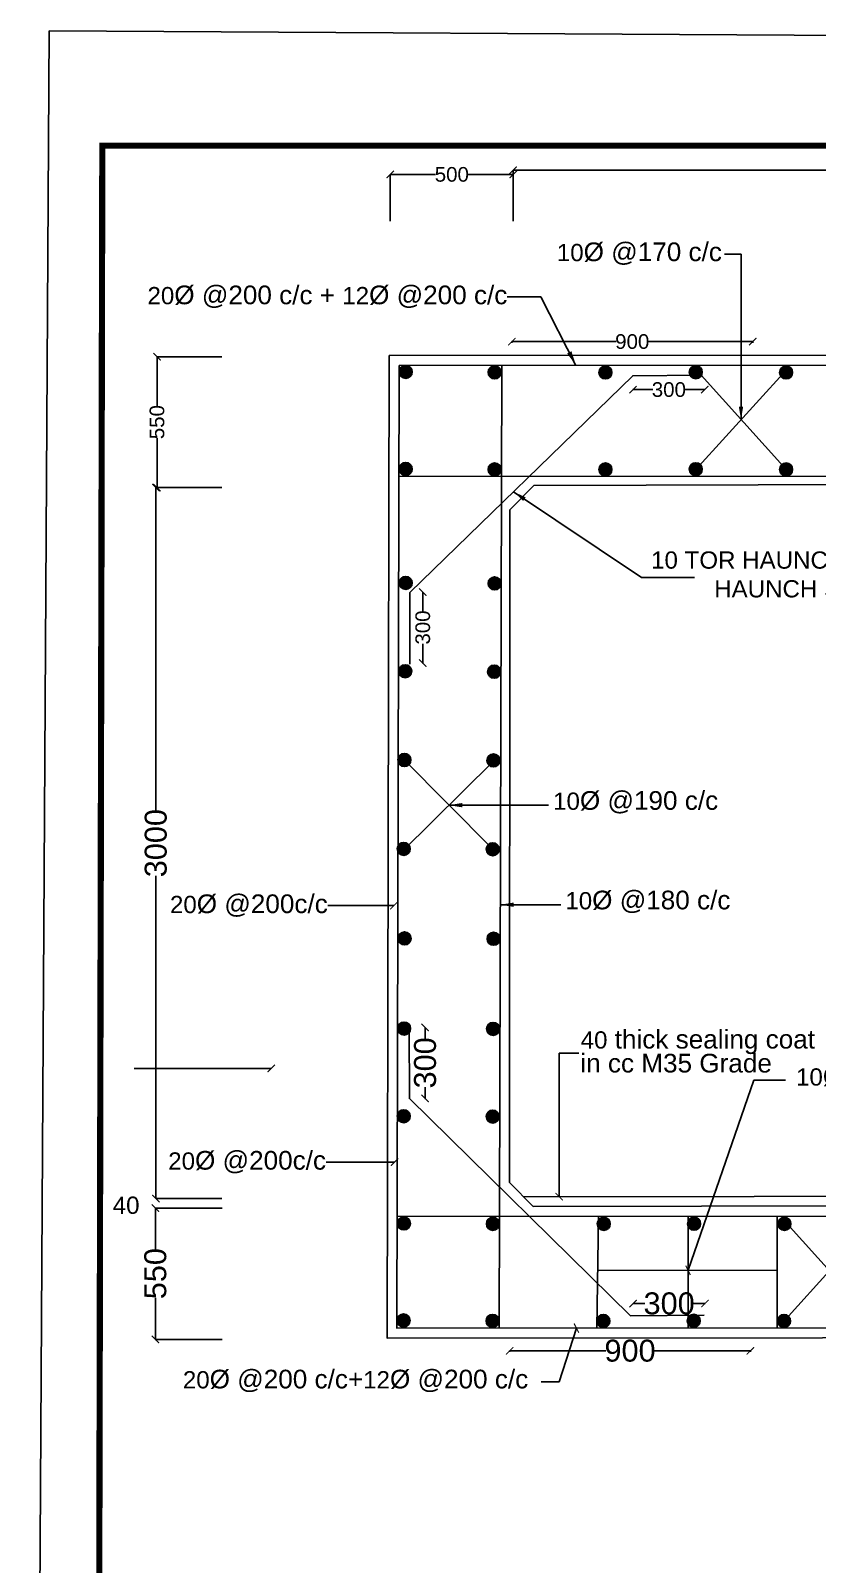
# Model space of a CAD drawing. Header units: inches. Extents: x -14031 to 95570, y 63921 to 142980.
# Drawn here: x 66741 to 72113, y 74858 to 85335 of the extents above; entities that cross this region are included whole.
import ezdxf

# ---------------------------------------------------------------- set-up
doc = ezdxf.new("R2010")
doc.units = ezdxf.units.IN
doc.header["$MEASUREMENT"] = 0
for name, color, linetype in [('DIM', 7, 'Continuous'), ('DIM TEXT', 7, 'Continuous'), ('LINE', 7, 'Continuous')]:
    doc.layers.add(name, color=color, linetype=linetype)
doc.styles.get("Standard").update_dxf_attribs({"font": 'arial.ttf'})
doc.dimstyles.new('DIM TEXT', dxfattribs={"dimtxt": 100, "dimasz": 90, "dimexe": 0.18, "dimexo": 0.0625, "dimgap": 0.09, "dimtad": 0, "dimdec": 0, "dimzin": 0, "dimdsep": 46, "dimtxsty": 'Standard', "dimcen": 0.09, "dimadec": 0, "dimazin": 0, "dimtfac": 1, "dimtdec": 0, "dimtofl": 0, "dimtmove": 0, "dimatfit": 3, "dimfxl": 0, "dimtolj": 1, "dimtzin": 0, "dimarcsym": 0})
doc.dimstyles.new('ST1', dxfattribs={"dimtxt": 500, "dimasz": 200, "dimexe": 0.18, "dimexo": 0.0625, "dimgap": 0.09, "dimtad": 0, "dimtih": 1, "dimtoh": 1, "dimdec": 0, "dimzin": 0, "dimdsep": 46, "dimtxsty": 'Standard', "dimblk": 'ARCHTICK', "dimcen": 0.09, "dimadec": 0, "dimazin": 0, "dimtfac": 1, "dimtdec": 0, "dimtofl": 0, "dimtmove": 0, "dimatfit": 3, "dimldrblk": 'ARCHTICK', "dimfxl": 0, "dimtolj": 1, "dimtzin": 0, "dimarcsym": 0})
doc.dimstyles.new('ST100', dxfattribs={"dimtxt": 100, "dimasz": 200, "dimexe": 0.18, "dimexo": 0.0625, "dimgap": 0.09, "dimtad": 0, "dimdec": 0, "dimzin": 0, "dimdsep": 46, "dimtxsty": 'Standard', "dimblk": 'ARCHTICK', "dimcen": 0.09, "dimadec": 0, "dimazin": 0, "dimtfac": 1, "dimtdec": 0, "dimtofl": 0, "dimtmove": 0, "dimatfit": 3, "dimldrblk": 'ARCHTICK', "dimfxl": 0, "dimtolj": 1, "dimtzin": 0, "dimarcsym": 0})
picture_1 = doc.add_image_def('image1.jpg', size_in_pixel=(4464, 3304))

# ---------------------------------------------------------------- blocks, each defined once
blk = doc.blocks.new('_ArchTick')
at = {"color": 0, "linetype": 'ByBlock', "const_width": 0.15}
blk.add_lwpolyline([(-0.5, -0.5), (0.5, 0.5)], dxfattribs=at)
blk = doc.blocks.new('*D11')
at = {"layer": 'Defpoints', "color": 0, "transparency": 16777216}
for p in [(70036, 84353), (69197, 84033), (70036, 84033)]:
    blk.add_point(p, dxfattribs=at)
at = {"layer": 'DIM', "color": 0, "lineweight": -2, "transparency": 16777216}
for p, q in [((69197, 84033), (69197, 84353)), ((69197, 84353), (69506, 84353)), ((70036, 84353), (69727, 84353)), ((70036, 84033), (70036, 84353))]:
    blk.add_line(p, q, dxfattribs=at)
at = {"layer": 'DIM', "color": 0, "lineweight": -2, "transparency": 16777216, "xscale": 50, "yscale": 50, "zscale": 50, "rotation": 180}
blk.add_blockref('_ArchTick', (69197, 84353), dxfattribs=at)
at = {"layer": 'DIM', "color": 0, "lineweight": -2, "transparency": 16777216, "xscale": 50, "yscale": 50, "zscale": 50}
blk.add_blockref('_ArchTick', (70036, 84353), dxfattribs=at)
at = {"layer": 'DIM', "color": 0, "transparency": 16777216, "insert": (69617, 84353), "char_height": 100, "attachment_point": 5}
blk.add_mtext('\\A1;500', dxfattribs=at)
blk = doc.blocks.new('*D12')
at = {"layer": 'Defpoints', "color": 0, "transparency": 16777216}
for p in [(74949, 84382), (70036, 84033), (74949, 84033)]:
    blk.add_point(p, dxfattribs=at)
at = {"layer": 'DIM', "color": 0, "lineweight": -2, "transparency": 16777216}
for p, q in [((70036, 84033), (70036, 84382)), ((70036, 84382), (72343, 84382)), ((74949, 84382), (72641, 84382)), ((74949, 84033), (74949, 84382))]:
    blk.add_line(p, q, dxfattribs=at)
at = {"layer": 'DIM', "color": 0, "lineweight": -2, "transparency": 16777216, "xscale": 50, "yscale": 50, "zscale": 50, "rotation": 180}
blk.add_blockref('_ArchTick', (70036, 84382), dxfattribs=at)
at = {"layer": 'DIM', "color": 0, "lineweight": -2, "transparency": 16777216, "xscale": 50, "yscale": 50, "zscale": 50}
blk.add_blockref('_ArchTick', (74949, 84382), dxfattribs=at)
at = {"layer": 'DIM', "color": 0, "transparency": 16777216, "insert": (72492, 84382), "char_height": 100, "attachment_point": 5}
blk.add_mtext('\\A1;3000', dxfattribs=at)
blk = doc.blocks.new('*D18')
at = {"layer": 'Defpoints', "color": 0, "transparency": 16777216}
for p in [(68047, 83108), (67604, 82214), (68047, 82214)]:
    blk.add_point(p, dxfattribs=at)
at = {"layer": 'DIM', "color": 0, "lineweight": -2, "transparency": 16777216}
for p, q in [((68047, 83108), (67603, 83108)), ((67604, 83108), (67604, 82771)), ((67604, 82214), (67604, 82551)), ((68047, 82214), (67603, 82214))]:
    blk.add_line(p, q, dxfattribs=at)
at = {"layer": 'DIM', "color": 0, "lineweight": -2, "transparency": 16777216, "xscale": 50, "yscale": 50, "zscale": 50}
for p, rotation in [((67604, 83108), 90), ((67604, 82214), 270)]:
    blk.add_blockref('_ArchTick', p, dxfattribs=dict(at, rotation=rotation))
at = {"layer": 'DIM', "color": 0, "transparency": 16777216, "insert": (67604, 82661), "char_height": 100, "attachment_point": 5, "rotation": 90}
blk.add_mtext('\\A1;550', dxfattribs=at)
blk = doc.blocks.new('*D19')
at = {"layer": 'Defpoints', "color": 0, "transparency": 16777216}
for p in [(68047, 82214), (67596, 77357), (68047, 77357)]:
    blk.add_point(p, dxfattribs=at)
at = {"layer": 'DIM', "color": 0, "lineweight": -2, "transparency": 16777216}
for p, q in [((68047, 82214), (67596, 82214)), ((67596, 82214), (67596, 80009)), ((67596, 77357), (67596, 79562)), ((68047, 77357), (67596, 77357))]:
    blk.add_line(p, q, dxfattribs=at)
at = {"layer": 'DIM', "color": 0, "lineweight": -2, "transparency": 16777216, "xscale": 50, "yscale": 50, "zscale": 50}
for p, rotation in [((67596, 82214), 90), ((67596, 77357), 270)]:
    blk.add_blockref('_ArchTick', p, dxfattribs=dict(at, rotation=rotation))
at = {"layer": 'DIM', "color": 0, "transparency": 16777216, "insert": (67596, 79785), "char_height": 150, "attachment_point": 5, "rotation": 90}
blk.add_mtext('\\A1;3000', dxfattribs=at)
blk = doc.blocks.new('*D20')
at = {"layer": 'Defpoints', "color": 0, "transparency": 16777216}
for p in [(68049, 77292), (67593, 76395), (68049, 76395)]:
    blk.add_point(p, dxfattribs=at)
at = {"layer": 'DIM', "color": 0, "lineweight": -2, "transparency": 16777216}
for p, q in [((68049, 77292), (67592, 77292)), ((67593, 77292), (67593, 77009)), ((67593, 76395), (67593, 76678)), ((68049, 76395), (67592, 76395))]:
    blk.add_line(p, q, dxfattribs=at)
at = {"layer": 'DIM', "color": 0, "lineweight": -2, "transparency": 16777216, "xscale": 50, "yscale": 50, "zscale": 50}
for p, rotation in [((67593, 77292), 90), ((67593, 76395), 270)]:
    blk.add_blockref('_ArchTick', p, dxfattribs=dict(at, rotation=rotation))
at = {"layer": 'DIM', "color": 0, "transparency": 16777216, "insert": (67593, 76844), "char_height": 150, "attachment_point": 5, "rotation": 90}
blk.add_mtext('\\A1;550', dxfattribs=at)
blk = doc.blocks.new('*D61')
at = {"layer": 'Defpoints', "color": 0, "transparency": 16777216}
for p in [(69433, 78526), (69435, 78526), (69433, 78041)]:
    blk.add_point(p, dxfattribs=at)
at = {"layer": 'DIM', "color": 0, "lineweight": -2, "transparency": 16777216}
for p, q in [((69433, 78526), (69435, 78526)), ((69435, 78526), (69435, 78449)), ((69435, 78041), (69435, 78118)), ((69433, 78041), (69435, 78041))]:
    blk.add_line(p, q, dxfattribs=at)
at = {"layer": 'DIM', "color": 0, "lineweight": -2, "transparency": 16777216, "xscale": 50, "yscale": 50, "zscale": 50}
for p, rotation in [((69435, 78526), 90), ((69435, 78041), 270)]:
    blk.add_blockref('_ArchTick', p, dxfattribs=dict(at, rotation=rotation))
at = {"layer": 'DIM', "color": 0, "transparency": 16777216, "insert": (69435, 78284), "char_height": 150, "attachment_point": 5, "rotation": 90}
blk.add_mtext('\\A1;300', dxfattribs=at)
blk = doc.blocks.new('*D62')
at = {"layer": 'Defpoints', "color": 0, "transparency": 16777216}
for p in [(69417, 81500), (69419, 81500), (69417, 81015)]:
    blk.add_point(p, dxfattribs=at)
at = {"layer": 'DIM', "color": 0, "lineweight": -2, "transparency": 16777216}
for p, q in [((69417, 81500), (69419, 81500)), ((69419, 81500), (69419, 81368)), ((69419, 81015), (69419, 81147)), ((69417, 81015), (69419, 81015))]:
    blk.add_line(p, q, dxfattribs=at)
at = {"layer": 'DIM', "color": 0, "lineweight": -2, "transparency": 16777216, "xscale": 50, "yscale": 50, "zscale": 50}
for p, rotation in [((69419, 81500), 90), ((69419, 81015), 270)]:
    blk.add_blockref('_ArchTick', p, dxfattribs=dict(at, rotation=rotation))
at = {"layer": 'DIM', "color": 0, "transparency": 16777216, "insert": (69419, 81258), "char_height": 100, "attachment_point": 5, "rotation": 90}
blk.add_mtext('\\A1;300', dxfattribs=at)
blk = doc.blocks.new('*D73')
at = {"layer": 'Defpoints', "color": 0, "transparency": 16777216}
for p in [(70854, 82883), (71344, 82883), (71344, 82883)]:
    blk.add_point(p, dxfattribs=at)
at = {"layer": 'DIM', "color": 0, "lineweight": -2, "transparency": 16777216}
for p, q in [((70854, 82883), (70854, 82883)), ((70854, 82883), (70989, 82883)), ((71344, 82883), (71209, 82883)), ((71344, 82883), (71344, 82883))]:
    blk.add_line(p, q, dxfattribs=at)
at = {"layer": 'DIM', "color": 0, "lineweight": -2, "transparency": 16777216, "xscale": 50, "yscale": 50, "zscale": 50, "rotation": 180}
blk.add_blockref('_ArchTick', (70854, 82883), dxfattribs=at)
at = {"layer": 'DIM', "color": 0, "lineweight": -2, "transparency": 16777216, "xscale": 50, "yscale": 50, "zscale": 50}
blk.add_blockref('_ArchTick', (71344, 82883), dxfattribs=at)
at = {"layer": 'DIM', "color": 0, "transparency": 16777216, "insert": (71099, 82883), "char_height": 100, "attachment_point": 5}
blk.add_mtext('\\A1;300', dxfattribs=at)
blk = doc.blocks.new('*D79')
at = {"layer": 'Defpoints', "color": 0, "transparency": 16777216}
for p in [(70855, 76640), (71346, 76640), (71346, 76640)]:
    blk.add_point(p, dxfattribs=at)
at = {"layer": 'DIM', "color": 0, "lineweight": -2, "transparency": 16777216}
for p, q in [((70855, 76640), (70855, 76640)), ((70855, 76640), (70935, 76640)), ((71346, 76640), (71266, 76640)), ((71346, 76640), (71346, 76640))]:
    blk.add_line(p, q, dxfattribs=at)
at = {"layer": 'DIM', "color": 0, "lineweight": -2, "transparency": 16777216, "xscale": 50, "yscale": 50, "zscale": 50, "rotation": 180}
blk.add_blockref('_ArchTick', (70855, 76640), dxfattribs=at)
at = {"layer": 'DIM', "color": 0, "lineweight": -2, "transparency": 16777216, "xscale": 50, "yscale": 50, "zscale": 50}
blk.add_blockref('_ArchTick', (71346, 76640), dxfattribs=at)
at = {"layer": 'DIM', "color": 0, "transparency": 16777216, "insert": (71101, 76640), "char_height": 150, "attachment_point": 5}
blk.add_mtext('\\A1;300', dxfattribs=at)
blk = doc.blocks.new('*D85')
at = {"layer": 'Defpoints', "color": 0, "transparency": 16777216}
for p in [(70027, 83203), (71672, 83211), (71672, 83203)]:
    blk.add_point(p, dxfattribs=at)
at = {"layer": 'DIM', "color": 0, "lineweight": -2, "transparency": 16777216}
for p, q in [((70027, 83203), (70027, 83211)), ((70027, 83211), (70739, 83211)), ((71672, 83211), (70960, 83211)), ((71672, 83203), (71672, 83211))]:
    blk.add_line(p, q, dxfattribs=at)
at = {"layer": 'DIM', "color": 0, "lineweight": -2, "transparency": 16777216, "xscale": 50, "yscale": 50, "zscale": 50, "rotation": 180}
blk.add_blockref('_ArchTick', (70027, 83211), dxfattribs=at)
at = {"layer": 'DIM', "color": 0, "lineweight": -2, "transparency": 16777216, "xscale": 50, "yscale": 50, "zscale": 50}
blk.add_blockref('_ArchTick', (71672, 83211), dxfattribs=at)
at = {"layer": 'DIM', "color": 0, "transparency": 16777216, "insert": (70849, 83211), "char_height": 100, "attachment_point": 5}
blk.add_mtext('\\A1;900', dxfattribs=at)
blk = doc.blocks.new('*D89')
at = {"layer": 'Defpoints', "color": 0, "transparency": 16777216}
for p in [(70012, 76309), (71656, 76317), (71656, 76309)]:
    blk.add_point(p, dxfattribs=at)
at = {"layer": 'DIM', "color": 0, "lineweight": -2, "transparency": 16777216}
for p, q in [((70012, 76309), (70012, 76317)), ((70012, 76317), (70669, 76317)), ((71656, 76317), (71000, 76317)), ((71656, 76309), (71656, 76317))]:
    blk.add_line(p, q, dxfattribs=at)
at = {"layer": 'DIM', "color": 0, "lineweight": -2, "transparency": 16777216, "xscale": 50, "yscale": 50, "zscale": 50, "rotation": 180}
blk.add_blockref('_ArchTick', (70012, 76317), dxfattribs=at)
at = {"layer": 'DIM', "color": 0, "lineweight": -2, "transparency": 16777216, "xscale": 50, "yscale": 50, "zscale": 50}
blk.add_blockref('_ArchTick', (71656, 76317), dxfattribs=at)
at = {"layer": 'DIM', "color": 0, "transparency": 16777216, "insert": (70834, 76317), "char_height": 150, "attachment_point": 5}
blk.add_mtext('\\A1;900', dxfattribs=at)

msp = doc.modelspace()

# ---------------------------------------------------------------- hatches: boundary and pattern name
at = {"layer": 'DIM'}
h = msp.add_hatch(color=256, dxfattribs=at)
edge = h.paths.add_edge_path()
edge.add_arc((69294.3, 79134.5), 44.6, 0, 360)
h = msp.add_hatch(color=256, dxfattribs=at)
edge = h.paths.add_edge_path()
edge.add_arc((69290.9, 78518.5), 44.6, 0, 360)
h = msp.add_hatch(color=256, dxfattribs=at)
edge = h.paths.add_edge_path()
edge.add_arc((69898.7, 78515.8), 44.6, 0, 360)
h = msp.add_hatch(color=256, dxfattribs=at)
edge = h.paths.add_edge_path()
edge.add_arc((69288.4, 77919.3), 44.6, 0, 360)
h = msp.add_hatch(color=256, dxfattribs=at)
edge = h.paths.add_edge_path()
edge.add_arc((69896.1, 77916.7), 44.6, 0, 360)
h = msp.add_hatch(color=256, dxfattribs=at)
edge = h.paths.add_edge_path()
edge.add_arc((69290.1, 77187.2), 44.6, 0, 360)
h = msp.add_hatch(color=256, dxfattribs=at)
edge = h.paths.add_edge_path()
edge.add_arc((69897.8, 77184.5), 44.6, 0, 360)
h = msp.add_hatch(color=256, dxfattribs=at)
edge = h.paths.add_edge_path()
edge.add_arc((70654.4, 77183.7), 44.6, 0, 360)
h = msp.add_hatch(color=256, dxfattribs=at)
edge = h.paths.add_edge_path()
edge.add_arc((71271.2, 77185.4), 44.6, 0, 360)
h = msp.add_hatch(color=256, dxfattribs=at)
edge = h.paths.add_edge_path()
edge.add_arc((71888.1, 77183.7), 44.6, 0, 360)
h = msp.add_hatch(color=256, dxfattribs=at)
edge = h.paths.add_edge_path()
edge.add_arc((69287.5, 76524), 44.6, 0, 360)
h = msp.add_hatch(color=256, dxfattribs=at)
edge = h.paths.add_edge_path()
edge.add_arc((69895.3, 76521.4), 44.6, 0, 360)
h = msp.add_hatch(color=256, dxfattribs=at)
edge = h.paths.add_edge_path()
edge.add_arc((70651.8, 76520.5), 44.6, 0, 360)
h = msp.add_hatch(color=256, dxfattribs=at)
edge = h.paths.add_edge_path()
edge.add_arc((71268.7, 76522.2), 44.6, 0, 360)
h = msp.add_hatch(color=256, dxfattribs=at)
edge = h.paths.add_edge_path()
edge.add_arc((71885.5, 76520.5), 44.6, 0, 360)
at = {"layer": 'LINE'}
h = msp.add_hatch(color=256, dxfattribs=at)
edge = h.paths.add_edge_path()
edge.add_arc((69301.9, 83003.9), 44.6, 0, 360)
h = msp.add_hatch(color=256, dxfattribs=at)
edge = h.paths.add_edge_path()
edge.add_arc((69909.6, 83001.3), 44.6, 0, 360)
h = msp.add_hatch(color=256, dxfattribs=at)
edge = h.paths.add_edge_path()
edge.add_arc((70666.1, 83000.4), 44.6, 0, 360)
h = msp.add_hatch(color=256, dxfattribs=at)
edge = h.paths.add_edge_path()
edge.add_arc((71283, 83002.1), 44.6, 0, 360)
h = msp.add_hatch(color=256, dxfattribs=at)
edge = h.paths.add_edge_path()
edge.add_arc((71899.8, 83000.4), 44.6, 0, 360)
h = msp.add_hatch(color=256, dxfattribs=at)
edge = h.paths.add_edge_path()
edge.add_arc((69301.9, 82340.8), 44.6, 0, 360)
h = msp.add_hatch(color=256, dxfattribs=at)
edge = h.paths.add_edge_path()
edge.add_arc((69909.6, 82338.1), 44.6, 0, 360)
h = msp.add_hatch(color=256, dxfattribs=at)
edge = h.paths.add_edge_path()
edge.add_arc((70666.1, 82337.3), 44.6, 0, 360)
h = msp.add_hatch(color=256, dxfattribs=at)
edge = h.paths.add_edge_path()
edge.add_arc((71283, 82339), 44.6, 0, 360)
h = msp.add_hatch(color=256, dxfattribs=at)
edge = h.paths.add_edge_path()
edge.add_arc((71899.8, 82337.3), 44.6, 0, 360)
h = msp.add_hatch(color=256, dxfattribs=at)
edge = h.paths.add_edge_path()
edge.add_arc((69301.9, 81562.3), 44.6, 0, 360)
h = msp.add_hatch(color=256, dxfattribs=at)
edge = h.paths.add_edge_path()
edge.add_arc((69909.6, 81559.7), 44.6, 0, 360)
h = msp.add_hatch(color=256, dxfattribs=at)
edge = h.paths.add_edge_path()
edge.add_arc((69298.5, 80959), 44.6, 0, 360)
h = msp.add_hatch(color=256, dxfattribs=at)
edge = h.paths.add_edge_path()
edge.add_arc((69906.2, 80956.3), 44.6, 0, 360)
h = msp.add_hatch(color=256, dxfattribs=at)
edge = h.paths.add_edge_path()
edge.add_arc((69293.4, 80353), 44.6, 0, 360)
h = msp.add_hatch(color=256, dxfattribs=at)
edge = h.paths.add_edge_path()
edge.add_arc((69901.2, 80350.4), 44.6, 0, 360)
h = msp.add_hatch(color=256, dxfattribs=at)
edge = h.paths.add_edge_path()
edge.add_arc((69288.4, 79745.5), 44.6, 0, 360)
h = msp.add_hatch(color=256, dxfattribs=at)
edge = h.paths.add_edge_path()
edge.add_arc((69896.1, 79742.8), 44.6, 0, 360)
h = msp.add_hatch(color=256, dxfattribs=at)
edge = h.paths.add_edge_path()
edge.add_arc((69902, 79131.9), 44.6, 0, 360)

# ---------------------------------------------------------------- linework, layer by layer
at = {"layer": 'DIM', "const_width": 42.1}
msp.add_lwpolyline([(67230.5, 84549.7), (94885, 84549.7), (94885, 65159.8), (67189.3, 65159.8)], close=True, dxfattribs=at)
at = {"layer": 'DIM'}
for points in [[(69189.9, 83115.8), (69174.8, 76403.7), (87016.3, 76418), (87048.3, 83118.4), (69189.9, 83115.8)], [(69958.3, 83048.6), (69941.4, 76471.6)], [(70177.9, 82227.2), (74774.4, 82241.5), (74941.9, 82076.5), (74930.9, 77476.7), (74771, 77312.6), (70172.8, 77302.5), (70011.3, 77466.6), (70013.8, 82061.4), (70177.9, 82227.2)], [(69326.3, 78522.7), (69327.9, 78040.5), (70837.7, 76556.8), (71339.2, 76559.4)], [(70106.5, 77369.9), (74833.4, 77376.5)], [(69244, 77234.3), (86953, 77247.7)], [(70618, 77235.3), (70607.9, 76472.2)], [(71229.8, 77235.8), (71230.4, 76472.7)], [(71838.3, 77236.3), (71838.9, 76473.1)], [(71916.6, 76552.6), (72467, 77163.2)], [(71927.1, 77162.1), (72473.4, 76555.4)], [(70613.1, 76866.6), (71838.6, 76867.5)]]:
    msp.add_lwpolyline(points, dxfattribs=at)
msp.add_lwpolyline([(69257.1, 83048.5), (69242.3, 76471.1), (86949.3, 76485.3), (86980.7, 83051)], close=True, dxfattribs=at)
for centre in [(69294.3, 79134.5), (69290.9, 78518.5), (69898.7, 78515.8), (69288.4, 77919.3), (69896.1, 77916.7), (69290.1, 77187.2), (69897.8, 77184.5), (70654.4, 77183.7), (71271.2, 77185.4), (71888.1, 77183.7), (69287.5, 76524), (69895.3, 76521.4), (70651.8, 76520.5), (71268.7, 76522.2), (71885.5, 76520.5)]:
    msp.add_circle(centre, 44.6, dxfattribs=at)
at = {"layer": 'LINE'}
for points in [[(69331.3, 81006.9), (69331.3, 81497.5), (70852.8, 82977.8), (71319.9, 82982), (71903.1, 82334.9)], [(71281.2, 82335.7), (71902.2, 83019.1)], [(69255.4, 82288.6), (86977.1, 82291.9)], [(69899.3, 80343.8), (69280.8, 79729.5)], [(69289.2, 80355.6), (69890.1, 79749.7)]]:
    msp.add_lwpolyline(points, dxfattribs=at)
for centre in [(69301.9, 83003.9), (69909.6, 83001.3), (70666.1, 83000.4), (71283, 83002.1), (71899.8, 83000.4), (69301.9, 82340.8), (69909.6, 82338.1), (70666.1, 82337.3), (71283, 82339), (71899.8, 82337.3), (69301.9, 81562.3), (69909.6, 81559.7), (69298.5, 80959), (69906.2, 80956.3), (69293.4, 80353), (69901.2, 80350.4), (69288.4, 79745.5), (69896.1, 79742.8), (69902, 79131.9)]:
    msp.add_circle(centre, 44.6, dxfattribs=at)

# ---------------------------------------------------------------- texts
at = {"layer": 'DIM'}
for s, insert, char_height, attachment_point in [('20{\\H1.0833x;Ø @200c/c}', (68769.9, 79358), 117.816, 6), ('40{\\H1.0833x; thick sealing coat}', (70496.9, 78426.3), 117.816, 4), ('{\\H1.0833x;in cc M35 Grade}', (70494.7, 78281.1), 117.816, 4), ('10{\\H1.0833x;Ø-2L @300 c/c}', (71967.4, 78179.8), 117.816, 4), ('20{\\H1.0833x;Ø @200c/c}', (68758, 77605.6), 117.816, 6), ('40', (67484.7, 77310.6), 117.82, 6), ('20{\\H1.0833x;Ø @200 c/c+}12{\\H1.0833x;Ø @200 c/c}', (70138.6, 76111.1), 117.816, 6)]:
    msp.add_mtext(s, dxfattribs=dict(at, insert=insert, char_height=char_height, attachment_point=attachment_point))
at = {"layer": 'DIM TEXT', "char_height": 117.816}
for s, insert, attachment_point in [('10{\\H1.0833x;Ø @170 c/c}', (70334.2, 83811.7), 4), ('20{\\H1.0833x;Ø @200 c/c + }12{\\H1.0833x;Ø @200 c/c}', (69996.1, 83517.3), 6), ('10 TOR HAUNCH BARS @ 240 C/C\\PHAUNCH SIZE 150X150', (72318.8, 81619.9), 5), ('10{\\H1.0833x;Ø @190 c/c}', (70308.6, 80063.7), 4), ('10{\\H1.0833x;Ø @180 c/c}', (70392.2, 79383.7), 4)]:
    msp.add_mtext(s, dxfattribs=dict(at, insert=insert, attachment_point=attachment_point))

# ---------------------------------------------------------------- dimensions: what is measured, and where the dimension line sits
at = {"layer": 'DIM'}
for base, p1, p2, text, dimstyle, override, picture, middle in [((74948.6, 84381.5), (70035.7, 84033.2), (74948.6, 84033.2), '3000', 'ST100', {"dimasz": 50}, '*D12', (72492.1, 84381.5)), ((70035.7, 84352.9), (69197.5, 84033.1), (70035.7, 84033.1), '500', 'ST1', {"dimtxt": 100, "dimasz": 50}, '*D11', (69616.6, 84352.9)), ((71671.6, 83210.9), (70027.3, 83203.4), (71671.6, 83203.4), '900', 'ST100', {"dimasz": 50}, '*D85', (70849.4, 83210.9)), ((71344.3, 82882.7), (70853.7, 82882.7), (71344.3, 82882.7), '300', 'ST100', {"dimasz": 50}, '*D73', (71099, 82882.7)), ((71346, 76640.2), (70855.3, 76640.2), (71346, 76640.2), '300', 'ST100', {"dimtxt": 150, "dimasz": 50}, '*D79', (71100.6, 76640.2)), ((71656.5, 76317), (70012.1, 76309.4), (71656.5, 76309.4), '900', 'ST100', {"dimtxt": 150, "dimasz": 50}, '*D89', (70834.3, 76317))]:
    dim = msp.add_linear_dim(base=base, p1=p1, p2=p2, text=text, dimstyle=dimstyle, override=override, dxfattribs=at)
    dim.commit()
    dim.dimension.update_dxf_attribs({"geometry": picture, "text_midpoint": middle})
for base, p1, p2, text, override, picture, middle in [((67603.6, 82213.7), (68047.1, 83108.3), (68047.1, 82213.7), '550', {"dimasz": 50}, '*D18', (67603.6, 82661)), ((67596, 77357.2), (68047, 82213.7), (68047, 77357.2), '3000', {"dimtxt": 150, "dimasz": 50}, '*D19', (67596, 79785.4)), ((69418.8, 81500.1), (69417.1, 81015.3), (69417.1, 81500.1), '300', {"dimasz": 50}, '*D62', (69418.8, 81257.7)), ((69434.8, 78526.1), (69433.1, 78041.3), (69433.1, 78526.1), '300', {"dimtxt": 150, "dimasz": 50}, '*D61', (69434.8, 78283.7)), ((67592.7, 76395.3), (68048.8, 77292.4), (68048.8, 76395.3), '550', {"dimtxt": 150, "dimasz": 50}, '*D20', (67592.7, 76843.8))]:
    dim = msp.add_linear_dim(base=base, p1=p1, p2=p2, angle=90, text=text, dimstyle='ST100', override=override, dxfattribs=at)
    dim.commit()
    dim.dimension.update_dxf_attribs({"geometry": picture, "text_midpoint": middle})

# ---------------------------------------------------------------- pictures from other files: only their frames are drawn
image = msp.add_image(picture_1, insert=(66741.4, 64090.4), size_in_units=(28704.1, 21245.2), rotation=-0.33777, dxfattribs=dict(at, fade=20))
image.dxf.flags = 7

# ---------------------------------------------------------------- leaders
for points in [[(69220.9, 79358), (68769.9, 79358)], [(68384, 78246), (67447, 78246)], [(70349.6, 77370.2), (70349.6, 78350.4), (70484.8, 78350.4)], [(71230.1, 76867), (71678.4, 78166.9), (71896.5, 78166.9)], [(69226, 77605.6), (68758, 77605.6)], [(70468, 76472), (70350.2, 76105), (70227.3, 76105)]]:
    msp.add_leader(points, dimstyle='ST100', override={"dimtxt": 150, "dimasz": 50}, dxfattribs=at)
at = {"layer": 'DIM TEXT'}
for points, override in [([(71591.7, 82677.4), (71591.7, 83807.8), (71478.1, 83807.8)], {"dimgap": 0.09, "dimtad": 0}), ([(70464.9, 83048.7), (70224.2, 83517.3), (69996.1, 83517.3)], {"dimasz": 100, "dimgap": 0.09, "dimtad": 0}), ([(70038.3, 82185.4), (70911.4, 81599.5), (71273.8, 81599.5)], {"dimgap": 0.09, "dimtad": 0}), ([(69597.9, 80044.4), (70277.6, 80044.4)], {"dimgap": 0.09, "dimtad": 0}), ([(69948.8, 79364.3), (70361.3, 79364.3)], {"dimgap": 0.09, "dimtad": 0})]:
    msp.add_leader(points, dimstyle='DIM TEXT', override=override, dxfattribs=at)

doc.saveas('drawing.dxf')
